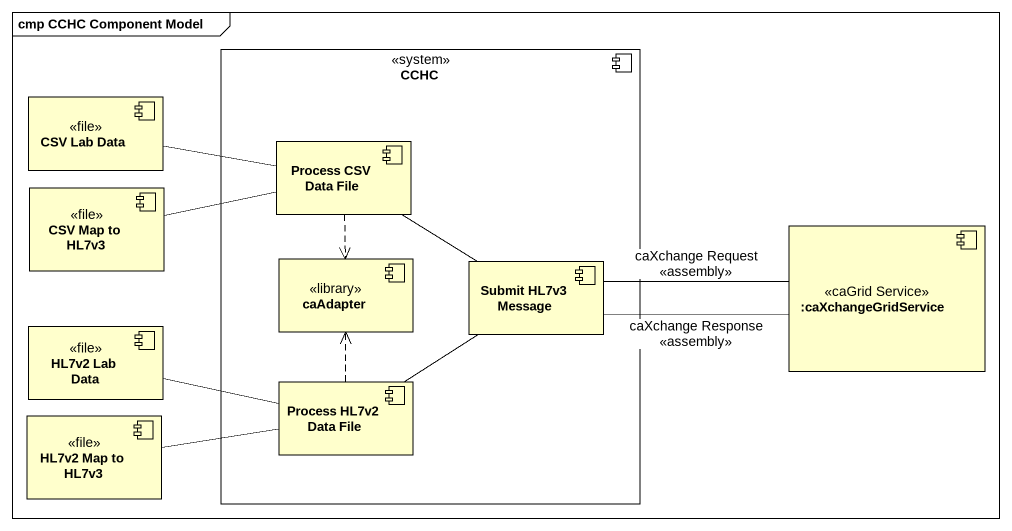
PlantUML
@startuml
mainframe cmp CCHC Component Model
component CCHC <<system>> {
  component "Process CSV Data File" as Process_CSV_Data_File
  component caAdapter <<library>>
  component "Submit HL7v3 Message" as Submit_HL7v3_Message
  component "Process HL7v2 Data File" as Process_HL7v2_Data_File
}
component "CSV Lab Data" as CSV_Lab_Data <<file>>
component "CSV Map to HL7v3" as CSV_Map_to_HL7v3 <<file>>
component ":caXchangeGridService" as caXchangeGridService <<caGrid Service>>
component "HL7v2 Lab Data" as HL7v2_Lab_Data <<file>>
component "HL7v2 Map to HL7v3" as HL7v2_Map_to_HL7v3 <<file>>
CSV_Lab_Data -right- Process_CSV_Data_File
CSV_Map_to_HL7v3 -right- Process_CSV_Data_File
Process_CSV_Data_File ..> caAdapter
Process_CSV_Data_File -- Submit_HL7v3_Message
Submit_HL7v3_Message -right- caXchangeGridService : caXchange Request\n<<assembly>>
Submit_HL7v3_Message -right- caXchangeGridService : caXchange Response\n<<assembly>>
HL7v2_Lab_Data -right- Process_HL7v2_Data_File
Process_HL7v2_Data_File .up.> caAdapter
Process_HL7v2_Data_File -up- Submit_HL7v3_Message
HL7v2_Map_to_HL7v3 -right- Process_HL7v2_Data_File
@enduml
